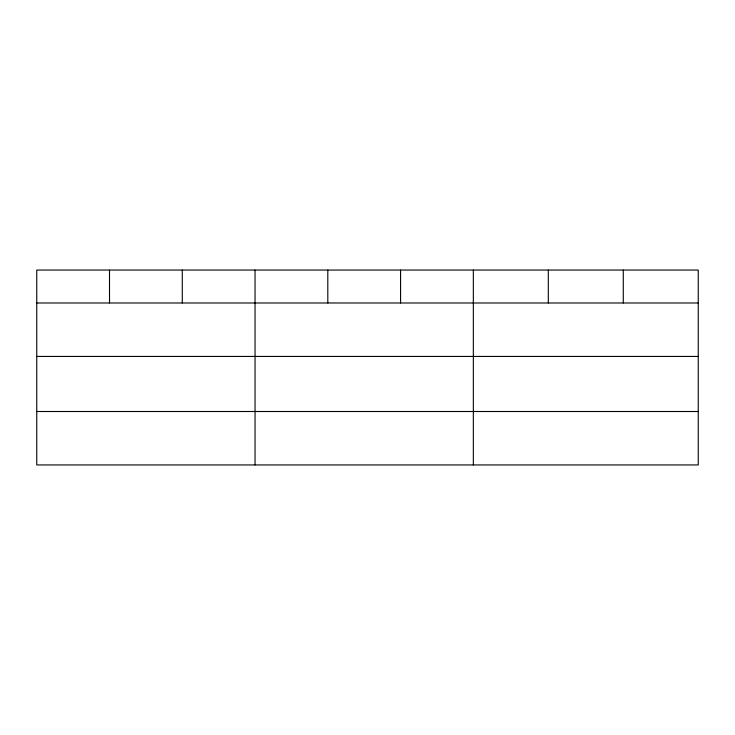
<?xml version="1.0" encoding="UTF-8"?>
<svg xmlns="http://www.w3.org/2000/svg" width="735" height="735" viewBox="0 0 735 735"><rect width="100%" height="100%" fill="white"/><g stroke="black" fill="none" stroke-linecap="round" stroke-linejoin="round"><path stroke-width="1.1" d="M698.25 356.429L698.25 270.057L36.75 270.057L36.75 464.943L698.25 464.943L698.25 356.429L36.75 356.429M36.75 302.985L698.25 302.985M36.75 411.499L698.25 411.499M623.28 270.057L623.28 302.985M548.31 270.057L548.31 302.985M473.34 270.057L473.34 464.943M400.575 270.057L400.575 302.985M327.81 270.057L327.81 302.985M255.045 270.057L255.045 464.943M182.28 270.057L182.28 302.985M109.515 270.057L109.515 302.985"/></g></svg>
